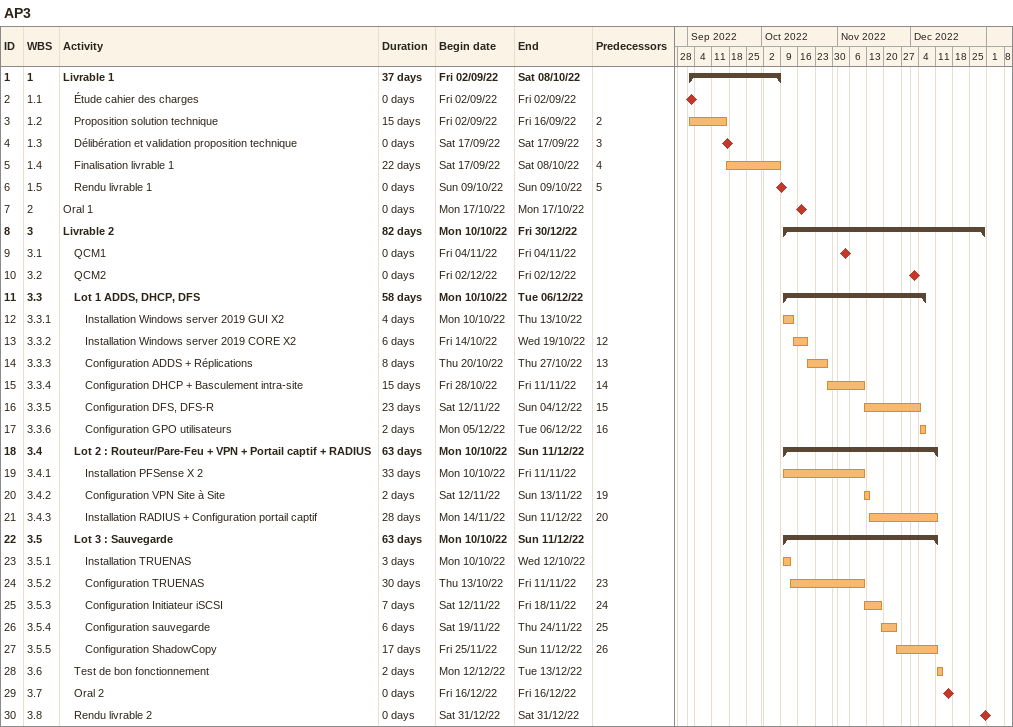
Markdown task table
AP3

| ID | WBS | Task | Duration | Start | Finish | Predecessors |
|---|---|---|---|---|---|---|
| 1 | 1 | **Livrable 1** | 37d | 2022-09-02 | 2022-10-08 |  |
| 2 | 1.1 | Étude cahier des charges | 0d | 2022-09-02 | 2022-09-02 |  |
| 3 | 1.2 | Proposition solution technique | 15d | 2022-09-02 | 2022-09-16 | 2 |
| 4 | 1.3 | Délibération et validation proposition technique | 0d | 2022-09-17 | 2022-09-17 | 3 |
| 5 | 1.4 | Finalisation livrable 1 | 22d | 2022-09-17 | 2022-10-08 | 4 |
| 6 | 1.5 | Rendu livrable 1 | 0d | 2022-10-09 | 2022-10-09 | 5 |
| 7 | 2 | Oral 1 | 0d | 2022-10-17 | 2022-10-17 |  |
| 8 | 3 | **Livrable 2** | 82d | 2022-10-10 | 2022-12-30 |  |
| 9 | 3.1 | QCM1 | 0d | 2022-11-04 | 2022-11-04 |  |
| 10 | 3.2 | QCM2 | 0d | 2022-12-02 | 2022-12-02 |  |
| 11 | 3.3 | **Lot 1 ADDS, DHCP, DFS** | 58d | 2022-10-10 | 2022-12-06 |  |
| 12 | 3.3.1 | Installation Windows server 2019 GUI X2 | 4d | 2022-10-10 | 2022-10-13 |  |
| 13 | 3.3.2 | Installation Windows server 2019 CORE X2 | 6d | 2022-10-14 | 2022-10-19 | 12 |
| 14 | 3.3.3 | Configuration ADDS + Réplications | 8d | 2022-10-20 | 2022-10-27 | 13 |
| 15 | 3.3.4 | Configuration DHCP + Basculement intra-site | 15d | 2022-10-28 | 2022-11-11 | 14 |
| 16 | 3.3.5 | Configuration DFS, DFS-R | 23d | 2022-11-12 | 2022-12-04 | 15 |
| 17 | 3.3.6 | Configuration GPO utilisateurs | 2d | 2022-12-05 | 2022-12-06 | 16 |
| 18 | 3.4 | **Lot 2 : Routeur/Pare-Feu + VPN + Portail captif + RADIUS** | 63d | 2022-10-10 | 2022-12-11 |  |
| 19 | 3.4.1 | Installation PFSense X 2 | 33d | 2022-10-10 | 2022-11-11 |  |
| 20 | 3.4.2 | Configuration VPN Site à Site | 2d | 2022-11-12 | 2022-11-13 | 19 |
| 21 | 3.4.3 | Installation RADIUS + Configuration portail captif | 28d | 2022-11-14 | 2022-12-11 | 20 |
| 22 | 3.5 | **Lot 3 : Sauvegarde** | 63d | 2022-10-10 | 2022-12-11 |  |
| 23 | 3.5.1 | Installation TRUENAS | 3d | 2022-10-10 | 2022-10-12 |  |
| 24 | 3.5.2 | Configuration TRUENAS | 30d | 2022-10-13 | 2022-11-11 | 23 |
| 25 | 3.5.3 | Configuration Initiateur iSCSI | 7d | 2022-11-12 | 2022-11-18 | 24 |
| 26 | 3.5.4 | Configuration sauvegarde | 6d | 2022-11-19 | 2022-11-24 | 25 |
| 27 | 3.5.5 | Configuration ShadowCopy | 17d | 2022-11-25 | 2022-12-11 | 26 |
| 28 | 3.6 | Test de bon fonctionnement | 2d | 2022-12-12 | 2022-12-13 |  |
| 29 | 3.7 | Oral 2 | 0d | 2022-12-16 | 2022-12-16 |  |
| 30 | 3.8 | Rendu livrable 2 | 0d | 2022-12-31 | 2022-12-31 |  |
